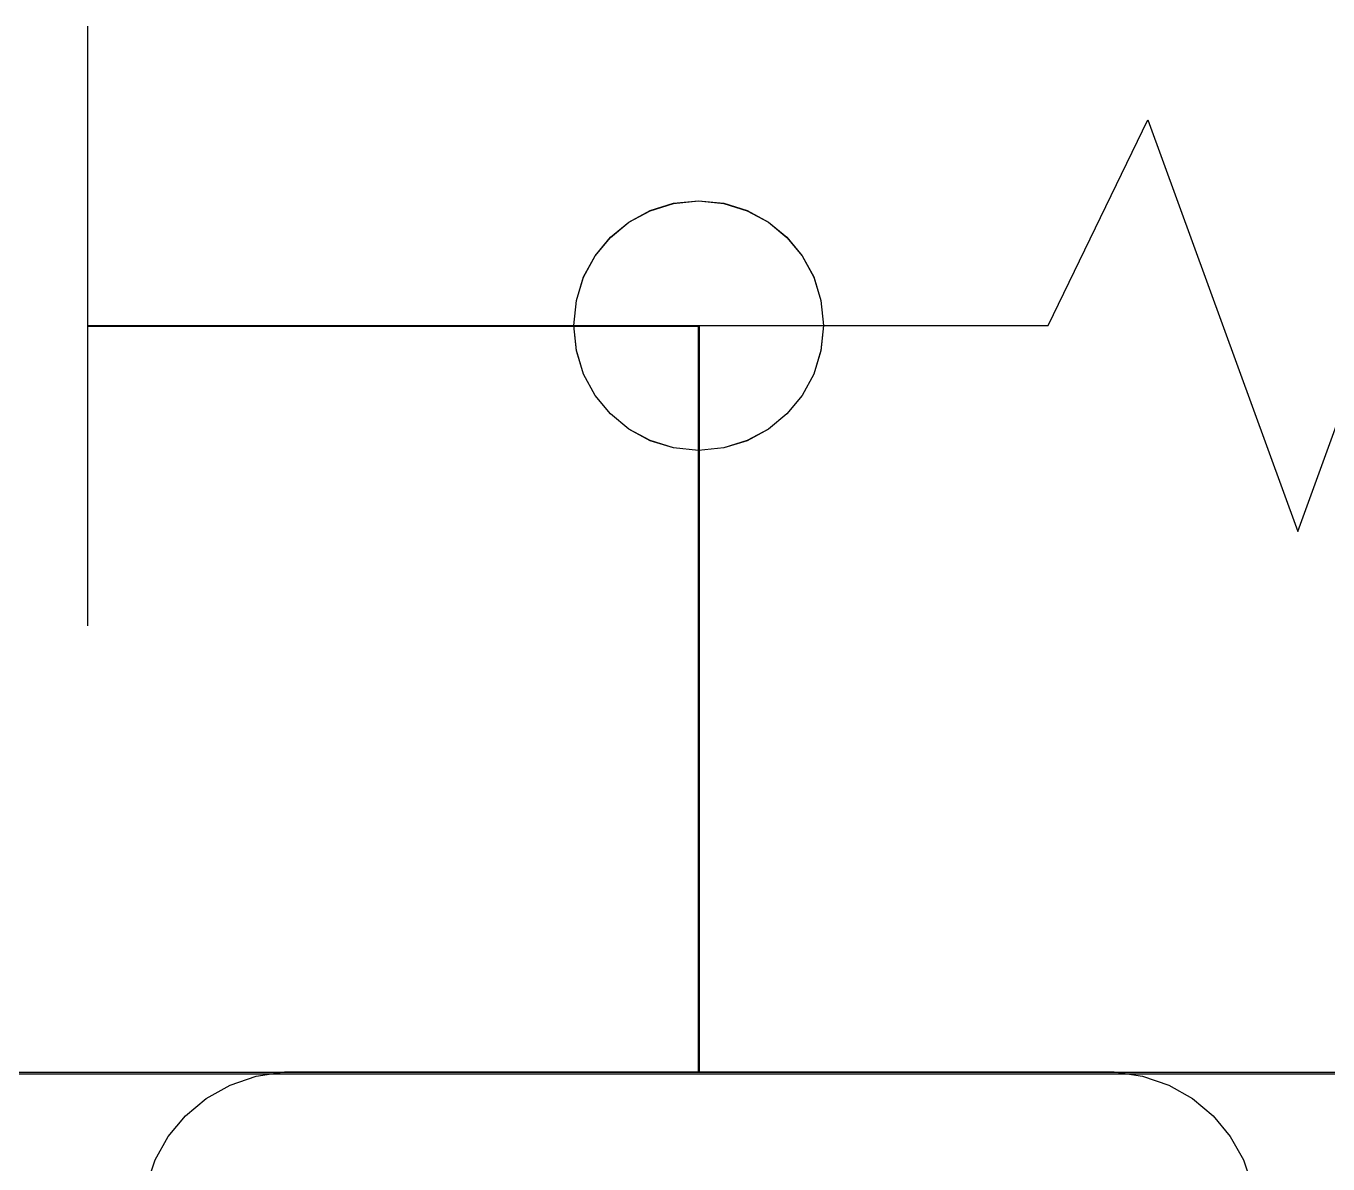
# Model space of a CAD drawing. Extents: x 1 to 47.7, y 0.2 to 35.
# Drawn here: x 29.4361 to 29.6969, y 11.917 to 12.1449 of the extents above; entities that cross this region are included whole.
import ezdxf

# ---------------------------------------------------------------- set-up
doc = ezdxf.new("R2010")
doc.units = 0
doc.header["$MEASUREMENT"] = 0
for name, color, linetype in [('5_1___24__TARGET_LEDS___12', 7, 'CONTINUOUS'), ('6_1__EMPTY_IO_BOARD_POSITI', 7, 'CONTINUOUS'), ('6_2___8__INDEPENDENT_INPUT', 7, 'CONTINUOUS'), ('6_3___8__OPTOISO_INDEPENDE', 7, 'CONTINUOUS'), ('6_4___24__OPTOISO_INDEPEND', 7, 'CONTINUOUS'), ('6_5___8__INDEPENDENT_INPUT', 7, 'CONTINUOUS'), ('6_6___8__INDEPENDENT_INPUT', 7, 'CONTINUOUS'), ('6_7___8__OPTOISO_INDEPENDE', 7, 'CONTINUOUS'), ('6_8___8__OPTOISO_INDEPENDE', 7, 'CONTINUOUS')]:
    doc.layers.add(name, color=color, linetype=linetype)

msp = doc.modelspace()

# ---------------------------------------------------------------- linework, layer by layer
at = {"layer": '5_1___24__TARGET_LEDS___12'}
for points in [[(29.44841, 12.14479), (29.44841, 12.02479)], [(29.44841, 12.08479), (29.57081, 12.08479), (29.57081, 11.93527)], [(30.3469, 11.93527), (30.22109, 11.93527), (30.09127, 11.93527), (29.95788, 11.93527), (29.82138, 11.93527), (29.6822, 11.93527), (29.5408, 11.93527), (29.2531, 11.93527), (28.96184, 11.93527), (28.67058, 11.93527), (28.38288, 11.93527)], [(29.46024, 11.91258), (29.46196, 11.91777), (29.46459, 11.92248), (29.46804, 11.92661), (29.47219, 11.93007), (29.47695, 11.93276), (29.4822, 11.93457), (29.48785, 11.9354), (29.49284, 11.93544), (29.507, 11.93544), (29.52932, 11.93544), (29.55653, 11.93544), (29.58538, 11.93544), (29.61259, 11.93544), (29.63491, 11.93544), (29.64907, 11.93544), (29.65405, 11.9354), (29.65971, 11.93457), (29.66496, 11.93276), (29.66971, 11.93007), (29.67386, 11.92661), (29.6773, 11.92248), (29.67994, 11.91777), (29.68166, 11.91258)]]:
    msp.add_lwpolyline(points, dxfattribs=at)
at = {"layer": '6_1__EMPTY_IO_BOARD_POSITI'}
msp.add_lwpolyline([(28.41796, 11.93503), (28.61994, 11.93503), (29.02898, 11.93503), (29.43662, 11.93503), (29.63685, 11.93503), (29.83304, 11.93503), (30.02398, 11.93503), (30.20844, 11.93503), (30.29786, 11.93503)], dxfattribs=at)
at = {"layer": '6_2___8__INDEPENDENT_INPUT'}
for points in [[(29.44841, 12.1449), (29.44841, 12.02491)], [(29.44841, 12.08491), (29.57081, 12.08491), (29.57081, 11.93527)], [(30.3469, 11.93527), (30.22109, 11.93527), (30.09127, 11.93527), (29.95788, 11.93527), (29.82138, 11.93527), (29.6822, 11.93527), (29.5408, 11.93527), (29.2531, 11.93527), (28.96184, 11.93527), (28.67058, 11.93527), (28.38288, 11.93527)], [(29.46024, 11.91258), (29.46196, 11.91777), (29.46459, 11.92248), (29.46804, 11.92661), (29.47219, 11.93007), (29.47695, 11.93276), (29.4822, 11.93457), (29.48785, 11.9354), (29.49284, 11.93544), (29.507, 11.93544), (29.52932, 11.93544), (29.55653, 11.93544), (29.58538, 11.93544), (29.61259, 11.93544), (29.63491, 11.93544), (29.64907, 11.93544), (29.65405, 11.9354), (29.65971, 11.93457), (29.66496, 11.93276), (29.66971, 11.93007), (29.67386, 11.92661), (29.6773, 11.92248), (29.67994, 11.91777), (29.68166, 11.91258)]]:
    msp.add_lwpolyline(points, dxfattribs=at)
at = {"layer": '6_3___8__OPTOISO_INDEPENDE'}
for points in [[(29.44841, 12.1449), (29.44841, 12.02491)], [(29.44841, 12.08491), (29.57081, 12.08491), (29.57081, 11.93527)], [(30.3469, 11.93527), (30.22109, 11.93527), (30.09127, 11.93527), (29.95788, 11.93527), (29.82138, 11.93527), (29.6822, 11.93527), (29.5408, 11.93527), (29.2531, 11.93527), (28.96184, 11.93527), (28.67058, 11.93527), (28.38288, 11.93527)], [(29.46024, 11.91258), (29.46196, 11.91777), (29.46459, 11.92248), (29.46804, 11.92661), (29.47219, 11.93007), (29.47695, 11.93276), (29.4822, 11.93457), (29.48785, 11.9354), (29.49284, 11.93544), (29.507, 11.93544), (29.52932, 11.93544), (29.55653, 11.93544), (29.58538, 11.93544), (29.61259, 11.93544), (29.63491, 11.93544), (29.64907, 11.93544), (29.65405, 11.9354), (29.65971, 11.93457), (29.66496, 11.93276), (29.66971, 11.93007), (29.67386, 11.92661), (29.6773, 11.92248), (29.67994, 11.91777), (29.68166, 11.91258)]]:
    msp.add_lwpolyline(points, dxfattribs=at)
at = {"layer": '6_4___24__OPTOISO_INDEPEND'}
for points in [[(29.44841, 12.14493), (29.44841, 12.02492)], [(29.44841, 12.08492), (29.57092, 12.08492), (29.57092, 11.93527)], [(30.3469, 11.93527), (30.22109, 11.93527), (30.09127, 11.93527), (29.95788, 11.93527), (29.82138, 11.93527), (29.6822, 11.93527), (29.5408, 11.93527), (29.2531, 11.93527), (28.96184, 11.93527), (28.67058, 11.93527), (28.38288, 11.93527)], [(29.46024, 11.91258), (29.46196, 11.91777), (29.46459, 11.92248), (29.46804, 11.92661), (29.47219, 11.93007), (29.47695, 11.93276), (29.4822, 11.93457), (29.48785, 11.9354), (29.49284, 11.93544), (29.507, 11.93544), (29.52932, 11.93544), (29.55653, 11.93544), (29.58538, 11.93544), (29.61259, 11.93544), (29.63491, 11.93544), (29.64907, 11.93544), (29.65405, 11.9354), (29.65971, 11.93457), (29.66496, 11.93276), (29.66971, 11.93007), (29.67386, 11.92661), (29.6773, 11.92248), (29.67994, 11.91777), (29.68166, 11.91258)]]:
    msp.add_lwpolyline(points, dxfattribs=at)
at = {"layer": '6_5___8__INDEPENDENT_INPUT'}
for points in [[(29.44841, 12.14493), (29.44841, 12.02492)], [(29.57081, 11.93526), (29.57081, 12.08491), (29.64079, 12.08491), (29.6608, 12.12617), (29.69082, 12.04367), (29.72083, 12.12617), (29.75085, 12.04367), (29.78086, 12.12617), (29.81088, 12.04367), (29.83088, 12.08493), (29.87082, 12.08493), (29.87082, 11.93526)], [(29.4484, 12.08491), (29.57082, 12.08491), (29.57082, 11.93526)], [(30.3469, 11.93527), (30.22109, 11.93527), (30.09127, 11.93527), (29.95788, 11.93527), (29.82138, 11.93527), (29.6822, 11.93527), (29.5408, 11.93527), (29.2531, 11.93527), (28.96184, 11.93527), (28.67058, 11.93527), (28.38288, 11.93527)], [(29.46024, 11.91258), (29.46196, 11.91777), (29.46459, 11.92248), (29.46804, 11.92661), (29.47219, 11.93007), (29.47695, 11.93276), (29.4822, 11.93457), (29.48785, 11.9354), (29.49284, 11.93544), (29.507, 11.93544), (29.52932, 11.93544), (29.55653, 11.93544), (29.58538, 11.93544), (29.61259, 11.93544), (29.63491, 11.93544), (29.64907, 11.93544), (29.65405, 11.9354), (29.65971, 11.93457), (29.66496, 11.93276), (29.66971, 11.93007), (29.67386, 11.92661), (29.6773, 11.92248), (29.67994, 11.91777), (29.68166, 11.91258)]]:
    msp.add_lwpolyline(points, dxfattribs=at)
msp.add_lwpolyline([(29.59582, 12.08494), (29.59531, 12.0799), (29.59385, 12.0752), (29.59155, 12.07095), (29.58849, 12.06725), (29.58479, 12.06419), (29.58054, 12.06188), (29.57584, 12.06043), (29.5708, 12.05992), (29.56576, 12.06043), (29.56107, 12.06188), (29.55683, 12.06419), (29.55313, 12.06725), (29.55009, 12.07095), (29.54778, 12.0752), (29.54633, 12.0799), (29.54582, 12.08494), (29.54633, 12.08998), (29.54778, 12.09467), (29.55009, 12.09891), (29.55313, 12.10261), (29.55683, 12.10566), (29.56107, 12.10796), (29.56576, 12.10942), (29.5708, 12.10993), (29.57584, 12.10942), (29.58054, 12.10796), (29.58479, 12.10566), (29.58849, 12.10261), (29.59155, 12.09891), (29.59385, 12.09467), (29.59531, 12.08998)], close=True, dxfattribs=at)
at = {"layer": '6_6___8__INDEPENDENT_INPUT'}
for points in [[(29.44841, 12.1449), (29.44841, 12.02491)], [(29.44841, 12.08491), (29.57092, 12.08491), (29.57092, 11.93527)], [(30.3469, 11.93527), (30.22109, 11.93527), (30.09127, 11.93527), (29.95788, 11.93527), (29.82138, 11.93527), (29.6822, 11.93527), (29.5408, 11.93527), (29.2531, 11.93527), (28.96184, 11.93527), (28.67058, 11.93527), (28.38288, 11.93527)], [(29.46024, 11.91258), (29.46196, 11.91777), (29.46459, 11.92248), (29.46804, 11.92661), (29.47219, 11.93007), (29.47695, 11.93276), (29.4822, 11.93457), (29.48785, 11.9354), (29.49284, 11.93544), (29.507, 11.93544), (29.52932, 11.93544), (29.55653, 11.93544), (29.58538, 11.93544), (29.61259, 11.93544), (29.63491, 11.93544), (29.64907, 11.93544), (29.65405, 11.9354), (29.65971, 11.93457), (29.66496, 11.93276), (29.66971, 11.93007), (29.67386, 11.92661), (29.6773, 11.92248), (29.67994, 11.91777), (29.68166, 11.91258)]]:
    msp.add_lwpolyline(points, dxfattribs=at)
at = {"layer": '6_7___8__OPTOISO_INDEPENDE'}
for points in [[(29.44841, 12.1449), (29.44841, 12.02491)], [(29.44841, 12.08491), (29.57092, 12.08491), (29.57092, 11.93527)], [(30.3469, 11.93527), (30.22109, 11.93527), (30.09127, 11.93527), (29.95788, 11.93527), (29.82138, 11.93527), (29.6822, 11.93527), (29.5408, 11.93527), (29.2531, 11.93527), (28.96184, 11.93527), (28.67058, 11.93527), (28.38288, 11.93527)], [(29.46024, 11.91258), (29.46196, 11.91777), (29.46459, 11.92248), (29.46804, 11.92661), (29.47219, 11.93007), (29.47695, 11.93276), (29.4822, 11.93457), (29.48785, 11.9354), (29.49284, 11.93544), (29.507, 11.93544), (29.52932, 11.93544), (29.55653, 11.93544), (29.58538, 11.93544), (29.61259, 11.93544), (29.63491, 11.93544), (29.64907, 11.93544), (29.65405, 11.9354), (29.65971, 11.93457), (29.66496, 11.93276), (29.66971, 11.93007), (29.67386, 11.92661), (29.6773, 11.92248), (29.67994, 11.91777), (29.68166, 11.91258)]]:
    msp.add_lwpolyline(points, dxfattribs=at)
at = {"layer": '6_8___8__OPTOISO_INDEPENDE'}
for points in [[(29.44841, 12.14491), (29.44841, 12.0249)], [(29.57082, 11.93527), (29.57082, 12.08491), (29.64079, 12.08491), (29.6608, 12.12615), (29.69082, 12.04365), (29.72083, 12.12615), (29.75085, 12.04365), (29.78086, 12.12615), (29.81088, 12.04365), (29.83088, 12.08491), (29.87092, 12.08491), (29.87092, 11.93527)], [(29.4484, 12.08491), (29.57082, 12.08491), (29.57082, 11.93527)], [(30.3469, 11.93527), (30.22109, 11.93527), (30.09127, 11.93527), (29.95788, 11.93527), (29.82138, 11.93527), (29.6822, 11.93527), (29.5408, 11.93527), (29.2531, 11.93527), (28.96184, 11.93527), (28.67058, 11.93527), (28.38288, 11.93527)], [(29.46024, 11.91258), (29.46196, 11.91777), (29.46459, 11.92248), (29.46804, 11.92661), (29.47219, 11.93007), (29.47695, 11.93276), (29.4822, 11.93457), (29.48785, 11.9354), (29.49284, 11.93544), (29.507, 11.93544), (29.52932, 11.93544), (29.55653, 11.93544), (29.58538, 11.93544), (29.61259, 11.93544), (29.63491, 11.93544), (29.64907, 11.93544), (29.65405, 11.9354), (29.65971, 11.93457), (29.66496, 11.93276), (29.66971, 11.93007), (29.67386, 11.92661), (29.6773, 11.92248), (29.67994, 11.91777), (29.68166, 11.91258)]]:
    msp.add_lwpolyline(points, dxfattribs=at)
msp.add_lwpolyline([(29.59582, 12.08492), (29.59531, 12.07988), (29.59385, 12.07518), (29.59155, 12.07093), (29.58849, 12.06723), (29.58479, 12.06417), (29.58054, 12.06186), (29.57584, 12.06041), (29.5708, 12.0599), (29.56576, 12.06041), (29.56107, 12.06186), (29.55683, 12.06417), (29.55313, 12.06723), (29.55009, 12.07093), (29.54778, 12.07518), (29.54633, 12.07988), (29.54582, 12.08492), (29.54633, 12.08996), (29.54778, 12.09465), (29.55009, 12.0989), (29.55313, 12.10259), (29.55683, 12.10564), (29.56107, 12.10794), (29.56576, 12.1094), (29.5708, 12.10991), (29.57584, 12.1094), (29.58054, 12.10794), (29.58479, 12.10564), (29.58849, 12.10259), (29.59155, 12.0989), (29.59385, 12.09465), (29.59531, 12.08996)], close=True, dxfattribs=at)

doc.saveas('drawing.dxf')
